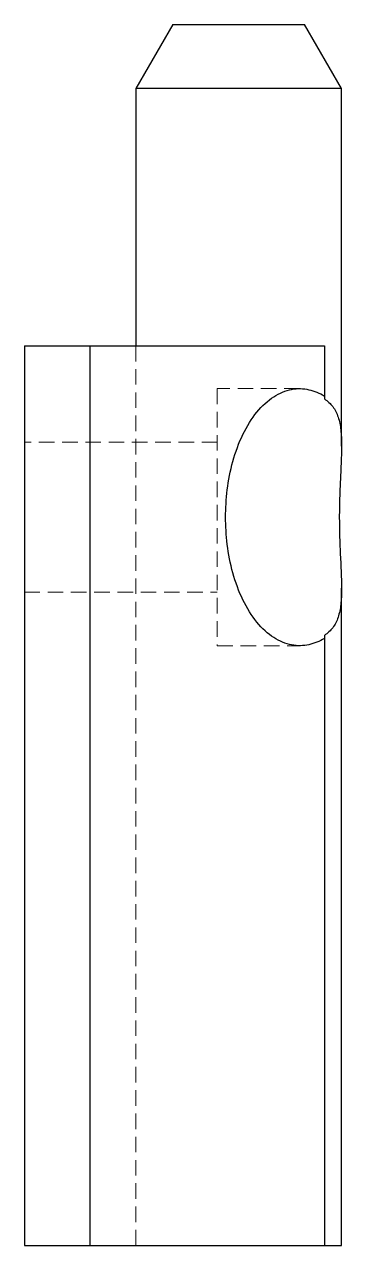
# Model space of a CAD drawing. Header units: millimetres. Extents: x 59 to 236, y 7 to 171.
# Drawn here: x 210 to 236, y 7 to 107 of the extents above.
import ezdxf

# ---------------------------------------------------------------- set-up
doc = ezdxf.new("R2010")
doc.units = ezdxf.units.MM
doc.linetypes.add('HIDDEN', pattern=[1.905, 1.27, -0.635])

msp = doc.modelspace()

# ---------------------------------------------------------------- linework, layer by layer
at = {"color": 7, "linetype": 'Continuous', "lineweight": 25}
for p, q in [((222.18, 107), (219.14, 101.74)), ((222.18, 107), (232.94, 107)), ((235.98, 101.74), (232.94, 107)), ((219.14, 101.74), (219.14, 80.68)), ((235.98, 101.74), (219.14, 101.74)), ((235.98, 72.47), (235.98, 101.74)), ((210.02, 80.68), (210.02, 7)), ((210.02, 80.68), (215.36, 80.68)), ((215.36, 80.68), (215.36, 7)), ((215.36, 80.68), (234.58, 80.68)), ((234.58, 80.68), (234.58, 76.57)), ((234.58, 76.57), (234.58, 76.34)), ((235.98, 7), (235.98, 60.83)), ((234.58, 56.96), (234.58, 56.72)), ((234.58, 56.72), (234.58, 7)), ((210.02, 7), (215.36, 7)), ((215.36, 7), (234.58, 7)), ((234.58, 7), (235.98, 7))]:
    msp.add_line(p, q, dxfattribs=at)
at = {"color": 7, "linetype": 'HIDDEN', "lineweight": 18}
for p, q in [((219.14, 80.68), (219.14, 7)), ((225.81, 77.18), (225.81, 56.12)), ((232.56, 77.18), (225.81, 77.18)), ((225.81, 72.79), (210.02, 72.79)), ((210.02, 60.51), (225.81, 60.51)), ((225.81, 56.12), (232.56, 56.12))]:
    msp.add_line(p, q, dxfattribs=at)
at = {"color": 7, "linetype": 'Continuous', "lineweight": 25}
for points, knots in [([(226.49, 66.65), (226.49, 67.37), (226.53, 68.12), (226.72, 69.66), (226.87, 70.45), (227.3, 71.98), (227.57, 72.73), (228.24, 74.1), (228.62, 74.72), (229.48, 75.77), (229.95, 76.19), (230.91, 76.82), (231.41, 77.02), (232.38, 77.21), (232.86, 77.19), (233.76, 76.99), (234.19, 76.81), (234.58, 76.57)], [0, 0, 0, 0, 0.125, 0.125, 0.25, 0.25, 0.375, 0.375, 0.5, 0.5, 0.625, 0.625, 0.75, 0.75, 0.875, 0.875, 1, 1, 1, 1]), ([(234.58, 76.34), (234.85, 76.16), (235.08, 75.95), (235.36, 75.58), (235.44, 75.44), (235.58, 75.16), (235.65, 75), (235.81, 74.52), (235.88, 74.17), (235.96, 73.4), (235.98, 72.99), (235.98, 72.11), (235.97, 71.66), (235.93, 70.72), (235.91, 70.24), (235.87, 69.49), (235.86, 69.24), (235.84, 68.72), (235.83, 68.47), (235.81, 67.69), (235.8, 67.17), (235.8, 65.59), (235.84, 64.56), (235.89, 63.31), (235.91, 63.06), (235.93, 62.58), (235.94, 62.34), (235.97, 61.63), (235.98, 61.17), (235.98, 60.3), (235.96, 59.9), (235.9, 59.32), (235.87, 59.14), (235.8, 58.79), (235.75, 58.61), (235.59, 58.13), (235.45, 57.85), (235.08, 57.35), (234.85, 57.14), (234.58, 56.96)], [0, 0, 0, 0, 0.0625, 0.0625, 0.09375, 0.09375, 0.125, 0.125, 0.1875, 0.1875, 0.25, 0.25, 0.3125, 0.3125, 0.375, 0.375, 0.40625, 0.40625, 0.4375, 0.4375, 0.5, 0.5, 0.625, 0.625, 0.65625, 0.65625, 0.6875, 0.6875, 0.75, 0.75, 0.8125, 0.8125, 0.84375, 0.84375, 0.875, 0.875, 0.9375, 0.9375, 1, 1, 1, 1]), ([(234.58, 56.72), (234.19, 56.49), (233.76, 56.3), (232.86, 56.11), (232.38, 56.09), (231.41, 56.28), (230.91, 56.48), (229.95, 57.1), (229.48, 57.53), (228.62, 58.58), (228.24, 59.2), (227.57, 60.57), (227.3, 61.32), (226.87, 62.85), (226.72, 63.64), (226.53, 65.18), (226.49, 65.93), (226.49, 66.65)], [0, 0, 0, 0, 0.125, 0.125, 0.25, 0.25, 0.375, 0.375, 0.5, 0.5, 0.625, 0.625, 0.75, 0.75, 0.875, 0.875, 1, 1, 1, 1])]:
    msp.add_open_spline(points, degree=3, knots=knots, dxfattribs=at)

doc.saveas('drawing.dxf')
